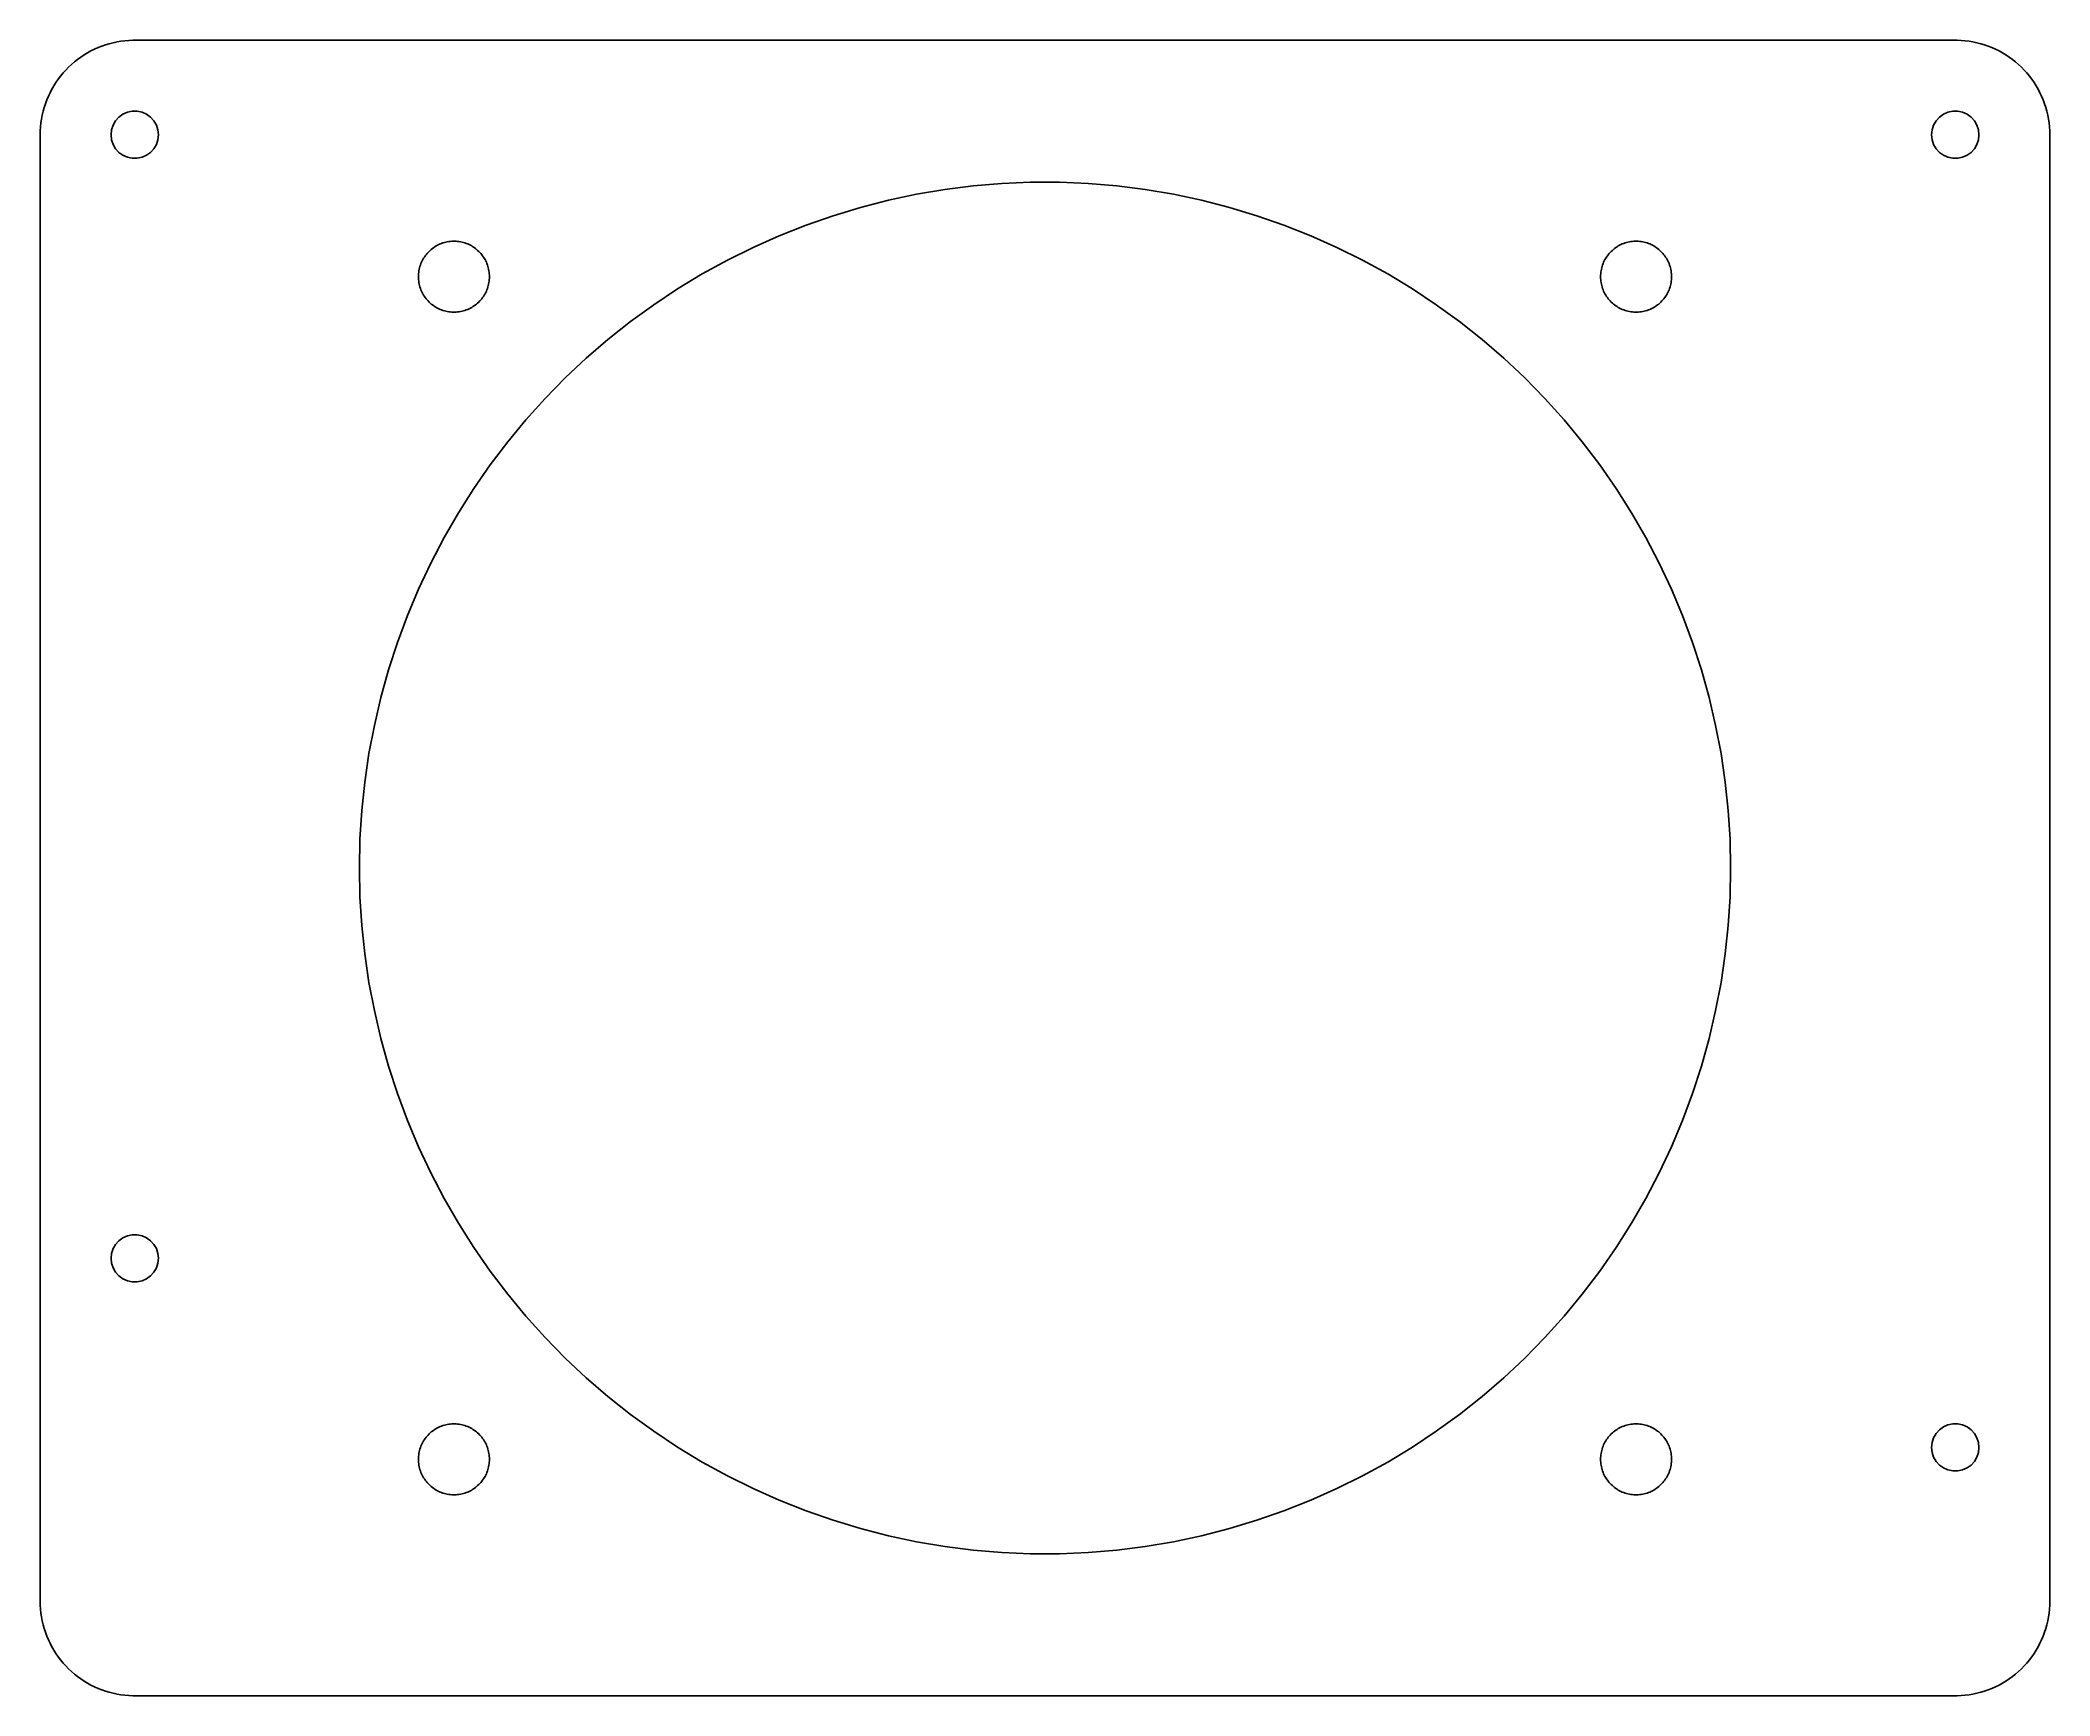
# Model space of a CAD drawing. Header units: metres. Extents: x -42.5 to 42.5, y -35 to 35.
import ezdxf

# ---------------------------------------------------------------- set-up
doc = ezdxf.new("R2010")
doc.units = ezdxf.units.M

msp = doc.modelspace()

# ---------------------------------------------------------------- linework, layer by layer
for p, q in [((-39.5757, 34.8526), (-39.7361, 34.8042)), ((-39.4134, 34.8943), (-39.5757, 34.8526)), ((-39.2495, 34.9291), (-39.4134, 34.8943)), ((-39.0843, 34.9571), (-39.2495, 34.9291)), ((-38.9181, 34.9781), (-39.0843, 34.9571)), ((-38.7512, 34.9921), (-38.9181, 34.9781)), ((-38.5838, 34.9991), (-38.7512, 34.9921)), ((38.5838, 34.9991), (-38.5838, 34.9991)), ((38.7512, 34.9921), (38.5838, 34.9991)), ((38.9181, 34.9781), (38.7512, 34.9921)), ((39.0843, 34.9571), (38.9181, 34.9781)), ((39.2495, 34.9291), (39.0843, 34.9571)), ((39.4134, 34.8943), (39.2495, 34.9291)), ((39.5757, 34.8526), (39.4134, 34.8943)), ((39.7361, 34.8042), (39.5757, 34.8526)), ((-41.0497, 34.082), (-41.1765, 33.9726)), ((-40.9184, 34.1861), (-41.0497, 34.082)), ((-40.7829, 34.2846), (-40.9184, 34.1861)), ((-40.6433, 34.3773), (-40.7829, 34.2846)), ((-40.5, 34.4641), (-40.6433, 34.3773)), ((-40.3532, 34.5448), (-40.5, 34.4641)), ((-40.2031, 34.6193), (-40.3532, 34.5448)), ((-40.05, 34.6874), (-40.2031, 34.6193)), ((-39.8943, 34.7491), (-40.05, 34.6874)), ((-39.7361, 34.8042), (-39.8943, 34.7491)), ((39.8943, 34.7491), (39.7361, 34.8042)), ((40.05, 34.6874), (39.8943, 34.7491)), ((40.2031, 34.6193), (40.05, 34.6874)), ((40.3532, 34.5448), (40.2031, 34.6193)), ((40.5, 34.4641), (40.3532, 34.5448)), ((40.6433, 34.3773), (40.5, 34.4641)), ((40.7829, 34.2846), (40.6433, 34.3773)), ((40.9184, 34.1861), (40.7829, 34.2846)), ((41.0497, 34.082), (40.9184, 34.1861)), ((41.1765, 33.9726), (41.0497, 34.082)), ((-41.8317, 33.2136), (-41.9214, 33.0721)), ((-41.7361, 33.3511), (-41.8317, 33.2136)), ((-41.6348, 33.4846), (-41.7361, 33.3511)), ((-41.528, 33.6137), (-41.6348, 33.4846)), ((-41.4159, 33.7382), (-41.528, 33.6137)), ((-41.2986, 33.8579), (-41.4159, 33.7382)), ((-41.1765, 33.9726), (-41.2986, 33.8579)), ((41.2986, 33.8579), (41.1765, 33.9726)), ((41.4159, 33.7382), (41.2986, 33.8579)), ((41.528, 33.6137), (41.4159, 33.7382)), ((41.6348, 33.4846), (41.528, 33.6137)), ((41.7361, 33.3511), (41.6348, 33.4846)), ((41.8317, 33.2136), (41.7361, 33.3511)), ((41.9214, 33.0721), (41.8317, 33.2136)), ((-42.2775, 32.3155), (-42.3293, 32.1561)), ((-42.2191, 32.4725), (-42.2775, 32.3155)), ((-42.1542, 32.6269), (-42.2191, 32.4725)), ((-42.0828, 32.7785), (-42.1542, 32.6269)), ((-42.0052, 32.927), (-42.0828, 32.7785)), ((-41.9214, 33.0721), (-42.0052, 32.927)), ((42.0052, 32.927), (41.9214, 33.0721)), ((42.0828, 32.7785), (42.0052, 32.927)), ((42.1542, 32.6269), (42.0828, 32.7785)), ((42.2191, 32.4725), (42.1542, 32.6269)), ((42.2775, 32.3155), (42.2191, 32.4725)), ((42.3293, 32.1561), (42.2775, 32.3155)), ((-42.4684, 31.5013), (-42.486, 31.3347)), ((-42.444, 31.6671), (-42.4684, 31.5013)), ((-42.4126, 31.8316), (-42.444, 31.6671)), ((-42.3743, 31.9948), (-42.4126, 31.8316)), ((-42.3293, 32.1561), (-42.3743, 31.9948)), ((-39.4135, 31.4067), (-39.309, 31.5878)), ((-39.309, 31.5878), (-39.1691, 31.7431)), ((-39.1691, 31.7431), (-39, 31.866)), ((-39, 31.866), (-38.809, 31.951)), ((-38.809, 31.951), (-38.6045, 31.9945)), ((-38.6045, 31.9945), (-38.3955, 31.9945)), ((-38.3955, 31.9945), (-38.191, 31.951)), ((-38.191, 31.951), (-38, 31.866)), ((-38, 31.866), (-37.8309, 31.7431)), ((-37.8309, 31.7431), (-37.691, 31.5878)), ((-37.691, 31.5878), (-37.5864, 31.4067)), ((37.5864, 31.4067), (37.691, 31.5878)), ((37.691, 31.5878), (37.8309, 31.7431)), ((37.8309, 31.7431), (38, 31.866)), ((38, 31.866), (38.191, 31.951)), ((38.191, 31.951), (38.3955, 31.9945)), ((38.3955, 31.9945), (38.6045, 31.9945)), ((38.6045, 31.9945), (38.809, 31.951)), ((38.809, 31.951), (39, 31.866)), ((39, 31.866), (39.1691, 31.7431)), ((39.1691, 31.7431), (39.309, 31.5878)), ((39.309, 31.5878), (39.4135, 31.4067)), ((42.3743, 31.9948), (42.3293, 32.1561)), ((42.4126, 31.8316), (42.3743, 31.9948)), ((42.444, 31.6671), (42.4126, 31.8316)), ((42.4684, 31.5013), (42.444, 31.6671)), ((42.486, 31.3347), (42.4684, 31.5013)), ((-42.4965, 31.1675), (-42.5, 31)), ((-42.5, 31), (-42.5, -31)), ((-42.486, 31.3347), (-42.4965, 31.1675)), ((-39.5, 31), (-39.4781, 31.2079)), ((-39.4781, 30.7921), (-39.5, 31)), ((-39.4781, 31.2079), (-39.4135, 31.4067)), ((-39.4135, 30.5933), (-39.4781, 30.7921)), ((-37.5864, 31.4067), (-37.5219, 31.2079)), ((-37.5219, 30.7921), (-37.5864, 30.5933)), ((-37.5219, 31.2079), (-37.5, 31)), ((-37.5, 31), (-37.5219, 30.7921)), ((37.5, 31), (37.5219, 31.2079)), ((37.5219, 30.7921), (37.5, 31)), ((37.5219, 31.2079), (37.5864, 31.4067)), ((37.5864, 30.5933), (37.5219, 30.7921)), ((39.4135, 31.4067), (39.4781, 31.2079)), ((39.4781, 30.7921), (39.4135, 30.5933)), ((39.4781, 31.2079), (39.5, 31)), ((39.5, 31), (39.4781, 30.7921)), ((42.4965, 31.1675), (42.486, 31.3347)), ((42.5, 31), (42.4965, 31.1675)), ((42.5, -31), (42.5, 31)), ((-39.309, 30.4122), (-39.4135, 30.5933)), ((-39.1691, 30.2569), (-39.309, 30.4122)), ((-39, 30.134), (-39.1691, 30.2569)), ((-38.809, 30.0489), (-39, 30.134)), ((-38.6045, 30.0055), (-38.809, 30.0489)), ((-38.3955, 30.0055), (-38.6045, 30.0055)), ((-38.191, 30.0489), (-38.3955, 30.0055)), ((-38, 30.134), (-38.191, 30.0489)), ((-37.8309, 30.2569), (-38, 30.134)), ((-37.691, 30.4122), (-37.8309, 30.2569)), ((-37.5864, 30.5933), (-37.691, 30.4122)), ((37.691, 30.4122), (37.5864, 30.5933)), ((37.8309, 30.2569), (37.691, 30.4122)), ((38, 30.134), (37.8309, 30.2569)), ((38.191, 30.0489), (38, 30.134)), ((38.3955, 30.0055), (38.191, 30.0489)), ((38.6045, 30.0055), (38.3955, 30.0055)), ((38.809, 30.0489), (38.6045, 30.0055)), ((39, 30.134), (38.809, 30.0489)), ((39.1691, 30.2569), (39, 30.134)), ((39.309, 30.4122), (39.1691, 30.2569)), ((39.4135, 30.5933), (39.309, 30.4122)), ((-3.03131, 28.8411), (-1.82092, 28.9428)), ((-1.82092, 28.9428), (-0.60732, 28.9936)), ((-0.60732, 28.9936), (0.60732, 28.9936)), ((0.60732, 28.9936), (1.82092, 28.9428)), ((1.82092, 28.9428), (3.03131, 28.8411)), ((-7.79866, 27.9317), (-6.62216, 28.2338)), ((-6.62216, 28.2338), (-5.43405, 28.4863)), ((-5.43405, 28.4863), (-4.2364, 28.6889)), ((-4.2364, 28.6889), (-3.03131, 28.8411)), ((3.03131, 28.8411), (4.2364, 28.6889)), ((4.2364, 28.6889), (5.43405, 28.4863)), ((5.43405, 28.4863), (6.62216, 28.2338)), ((6.62216, 28.2338), (7.79866, 27.9317)), ((-10.1086, 27.1812), (-8.96149, 27.5806)), ((-8.96149, 27.5806), (-7.79866, 27.9317)), ((7.79866, 27.9317), (8.96149, 27.5806)), ((8.96149, 27.5806), (10.1086, 27.1812)), ((-25.6949, 26.3293), (-25.6387, 26.3572)), ((-25.6387, 26.3572), (-25.5813, 26.3828)), ((-25.5813, 26.3828), (-25.5229, 26.4059)), ((-25.5229, 26.4059), (-25.4635, 26.4266)), ((-25.4635, 26.4266), (-25.4034, 26.4447)), ((-25.4034, 26.4447), (-25.3425, 26.4604)), ((-25.3425, 26.4604), (-25.2811, 26.4734)), ((-25.2811, 26.4734), (-25.2191, 26.4839)), ((-25.2191, 26.4839), (-25.1568, 26.4918)), ((-25.1568, 26.4918), (-25.0942, 26.497)), ((-25.0942, 26.497), (-25.0314, 26.4997)), ((-25.0314, 26.4997), (-24.9686, 26.4997)), ((-24.9686, 26.4997), (-24.9058, 26.497)), ((-24.9058, 26.497), (-24.8432, 26.4918)), ((-24.8432, 26.4918), (-24.7809, 26.4839)), ((-24.7809, 26.4839), (-24.7189, 26.4734)), ((-24.7189, 26.4734), (-24.6575, 26.4604)), ((-24.6575, 26.4604), (-24.5966, 26.4447)), ((-24.5966, 26.4447), (-24.5365, 26.4266)), ((-24.5365, 26.4266), (-24.4771, 26.4059)), ((-24.4771, 26.4059), (-24.4187, 26.3828)), ((-24.4187, 26.3828), (-24.3613, 26.3572)), ((-24.3613, 26.3572), (-24.3051, 26.3293)), ((-12.3476, 26.24), (-11.2379, 26.734)), ((-11.2379, 26.734), (-10.1086, 27.1812)), ((10.1086, 27.1812), (11.2379, 26.734)), ((11.2379, 26.734), (12.3476, 26.24)), ((24.3051, 26.3293), (24.3613, 26.3572)), ((24.3613, 26.3572), (24.4187, 26.3828)), ((24.4187, 26.3828), (24.4771, 26.4059)), ((24.4771, 26.4059), (24.5365, 26.4266)), ((24.5365, 26.4266), (24.5966, 26.4447)), ((24.5966, 26.4447), (24.6575, 26.4604)), ((24.6575, 26.4604), (24.7189, 26.4734)), ((24.7189, 26.4734), (24.7809, 26.4839)), ((24.7809, 26.4839), (24.8432, 26.4918)), ((24.8432, 26.4918), (24.9058, 26.497)), ((24.9058, 26.497), (24.9686, 26.4997)), ((24.9686, 26.4997), (25.0314, 26.4997)), ((25.0314, 26.4997), (25.0942, 26.497)), ((25.0942, 26.497), (25.1568, 26.4918)), ((25.1568, 26.4918), (25.2191, 26.4839)), ((25.2191, 26.4839), (25.2811, 26.4734)), ((25.2811, 26.4734), (25.3425, 26.4604)), ((25.3425, 26.4604), (25.4034, 26.4447)), ((25.4034, 26.4447), (25.4635, 26.4266)), ((25.4635, 26.4266), (25.5229, 26.4059)), ((25.5229, 26.4059), (25.5813, 26.3828)), ((25.5813, 26.3828), (25.6387, 26.3572)), ((25.6387, 26.3572), (25.6949, 26.3293)), ((-26.4165, 25.4933), (-26.3947, 25.5522)), ((-26.3947, 25.5522), (-26.3703, 25.6101)), ((-26.3703, 25.6101), (-26.3436, 25.6669)), ((-26.3436, 25.6669), (-26.3145, 25.7226)), ((-26.3145, 25.7226), (-26.283, 25.777)), ((-26.283, 25.777), (-26.2494, 25.8301)), ((-26.2494, 25.8301), (-26.2135, 25.8817)), ((-26.2135, 25.8817), (-26.1755, 25.9317)), ((-26.1755, 25.9317), (-26.1355, 25.9801)), ((-26.1355, 25.9801), (-26.0934, 26.0268)), ((-26.0934, 26.0268), (-26.0495, 26.0717)), ((-26.0495, 26.0717), (-26.0037, 26.1147)), ((-26.0037, 26.1147), (-25.9561, 26.1558)), ((-25.9561, 26.1558), (-25.9069, 26.1948)), ((-25.9069, 26.1948), (-25.8561, 26.2317)), ((-25.8561, 26.2317), (-25.8037, 26.2665)), ((-25.8037, 26.2665), (-25.75, 26.299)), ((-25.75, 26.299), (-25.6949, 26.3293)), ((-24.3051, 26.3293), (-24.25, 26.299)), ((-24.25, 26.299), (-24.1963, 26.2665)), ((-24.1963, 26.2665), (-24.1439, 26.2317)), ((-24.1439, 26.2317), (-24.0931, 26.1948)), ((-24.0931, 26.1948), (-24.0439, 26.1558)), ((-24.0439, 26.1558), (-23.9963, 26.1147)), ((-23.9963, 26.1147), (-23.9505, 26.0717)), ((-23.9505, 26.0717), (-23.9065, 26.0268)), ((-23.9065, 26.0268), (-23.8645, 25.9801)), ((-23.8645, 25.9801), (-23.8244, 25.9317)), ((-23.8244, 25.9317), (-23.7865, 25.8817)), ((-23.7865, 25.8817), (-23.7506, 25.8301)), ((-23.7506, 25.8301), (-23.7169, 25.777)), ((-23.7169, 25.777), (-23.6855, 25.7226)), ((-23.6855, 25.7226), (-23.6564, 25.6669)), ((-23.6564, 25.6669), (-23.6297, 25.6101)), ((-23.6297, 25.6101), (-23.6053, 25.5522)), ((-23.6053, 25.5522), (-23.5834, 25.4933)), ((-14.5, 25.1147), (-13.4356, 25.6999)), ((-13.4356, 25.6999), (-12.3476, 26.24)), ((12.3476, 26.24), (13.4356, 25.6999)), ((13.4356, 25.6999), (14.5, 25.1147)), ((23.5834, 25.4933), (23.6053, 25.5522)), ((23.6053, 25.5522), (23.6297, 25.6101)), ((23.6297, 25.6101), (23.6564, 25.6669)), ((23.6564, 25.6669), (23.6855, 25.7226)), ((23.6855, 25.7226), (23.7169, 25.777)), ((23.7169, 25.777), (23.7506, 25.8301)), ((23.7506, 25.8301), (23.7865, 25.8817)), ((23.7865, 25.8817), (23.8244, 25.9317)), ((23.8244, 25.9317), (23.8645, 25.9801)), ((23.8645, 25.9801), (23.9065, 26.0268)), ((23.9065, 26.0268), (23.9505, 26.0717)), ((23.9505, 26.0717), (23.9963, 26.1147)), ((23.9963, 26.1147), (24.0439, 26.1558)), ((24.0439, 26.1558), (24.0931, 26.1948)), ((24.0931, 26.1948), (24.1439, 26.2317)), ((24.1439, 26.2317), (24.1963, 26.2665)), ((24.1963, 26.2665), (24.25, 26.299)), ((24.25, 26.299), (24.3051, 26.3293)), ((25.6949, 26.3293), (25.75, 26.299)), ((25.75, 26.299), (25.8037, 26.2665)), ((25.8037, 26.2665), (25.8561, 26.2317)), ((25.8561, 26.2317), (25.9069, 26.1948)), ((25.9069, 26.1948), (25.9561, 26.1558)), ((25.9561, 26.1558), (26.0037, 26.1147)), ((26.0037, 26.1147), (26.0495, 26.0717)), ((26.0495, 26.0717), (26.0934, 26.0268)), ((26.0934, 26.0268), (26.1355, 25.9801)), ((26.1355, 25.9801), (26.1755, 25.9317)), ((26.1755, 25.9317), (26.2135, 25.8817)), ((26.2135, 25.8817), (26.2494, 25.8301)), ((26.2494, 25.8301), (26.283, 25.777)), ((26.283, 25.777), (26.3145, 25.7226)), ((26.3145, 25.7226), (26.3436, 25.6669)), ((26.3436, 25.6669), (26.3703, 25.6101)), ((26.3703, 25.6101), (26.3947, 25.5522)), ((26.3947, 25.5522), (26.4165, 25.4933)), ((-26.5, 25), (-26.4987, 25.0628)), ((-26.4987, 24.9372), (-26.5, 25)), ((-26.4987, 25.0628), (-26.4947, 25.1255)), ((-26.4947, 24.8745), (-26.4987, 24.9372)), ((-26.4947, 25.1255), (-26.4882, 25.188)), ((-26.4882, 24.812), (-26.4947, 24.8745)), ((-26.4882, 25.188), (-26.479, 25.2502)), ((-26.479, 24.7498), (-26.4882, 24.812)), ((-26.479, 25.2502), (-26.4672, 25.3119)), ((-26.4672, 24.6881), (-26.479, 24.7498)), ((-26.4672, 25.3119), (-26.4529, 25.373)), ((-26.4529, 24.627), (-26.4672, 24.6881)), ((-26.4529, 25.373), (-26.436, 25.4335)), ((-26.436, 25.4335), (-26.4165, 25.4933)), ((-23.5834, 25.4933), (-23.564, 25.4335)), ((-23.564, 25.4335), (-23.5471, 25.373)), ((-23.5471, 25.373), (-23.5328, 25.3119)), ((-23.5328, 24.6881), (-23.5471, 24.627)), ((-23.5328, 25.3119), (-23.521, 25.2502)), ((-23.521, 24.7498), (-23.5328, 24.6881)), ((-23.521, 25.2502), (-23.5118, 25.188)), ((-23.5118, 24.812), (-23.521, 24.7498)), ((-23.5118, 25.188), (-23.5052, 25.1255)), ((-23.5052, 24.8745), (-23.5118, 24.812)), ((-23.5052, 25.1255), (-23.5013, 25.0628)), ((-23.5013, 24.9372), (-23.5052, 24.8745)), ((-23.5013, 25.0628), (-23.5, 25)), ((-23.5, 25), (-23.5013, 24.9372)), ((-15.539, 24.4855), (-14.5, 25.1147)), ((14.5, 25.1147), (15.539, 24.4855)), ((23.5, 25), (23.5013, 25.0628)), ((23.5013, 24.9372), (23.5, 25)), ((23.5013, 25.0628), (23.5052, 25.1255)), ((23.5052, 24.8745), (23.5013, 24.9372)), ((23.5052, 25.1255), (23.5118, 25.188)), ((23.5118, 24.812), (23.5052, 24.8745)), ((23.5118, 25.188), (23.521, 25.2502)), ((23.521, 24.7498), (23.5118, 24.812)), ((23.521, 25.2502), (23.5328, 25.3119)), ((23.5328, 24.6881), (23.521, 24.7498)), ((23.5328, 25.3119), (23.5471, 25.373)), ((23.5471, 24.627), (23.5328, 24.6881)), ((23.5471, 25.373), (23.564, 25.4335)), ((23.564, 25.4335), (23.5834, 25.4933)), ((26.4165, 25.4933), (26.436, 25.4335)), ((26.436, 25.4335), (26.4529, 25.373)), ((26.4529, 25.373), (26.4672, 25.3119)), ((26.4672, 24.6881), (26.4529, 24.627)), ((26.4672, 25.3119), (26.479, 25.2502)), ((26.479, 24.7498), (26.4672, 24.6881)), ((26.479, 25.2502), (26.4882, 25.188)), ((26.4882, 24.812), (26.479, 24.7498)), ((26.4882, 25.188), (26.4947, 25.1255)), ((26.4947, 24.8745), (26.4882, 24.812)), ((26.4947, 25.1255), (26.4987, 25.0628)), ((26.4987, 24.9372), (26.4947, 24.8745)), ((26.4987, 25.0628), (26.5, 25)), ((26.5, 25), (26.4987, 24.9372)), ((-26.436, 24.5665), (-26.4529, 24.627)), ((-26.4165, 24.5067), (-26.436, 24.5665)), ((-26.3947, 24.4478), (-26.4165, 24.5067)), ((-26.3703, 24.3899), (-26.3947, 24.4478)), ((-26.3436, 24.333), (-26.3703, 24.3899)), ((-26.3145, 24.2774), (-26.3436, 24.333)), ((-26.283, 24.2229), (-26.3145, 24.2774)), ((-26.2494, 24.1699), (-26.283, 24.2229)), ((-26.2135, 24.1183), (-26.2494, 24.1699)), ((-26.1755, 24.0683), (-26.2135, 24.1183)), ((-26.1355, 24.0199), (-26.1755, 24.0683)), ((-26.0934, 23.9732), (-26.1355, 24.0199)), ((-26.0495, 23.9283), (-26.0934, 23.9732)), ((-26.0037, 23.8853), (-26.0495, 23.9283)), ((-25.9561, 23.8442), (-26.0037, 23.8853)), ((-25.9069, 23.8052), (-25.9561, 23.8442)), ((-25.8561, 23.7683), (-25.9069, 23.8052)), ((-24.0931, 23.8052), (-24.1439, 23.7683)), ((-24.0439, 23.8442), (-24.0931, 23.8052)), ((-23.9963, 23.8853), (-24.0439, 23.8442)), ((-23.9505, 23.9283), (-23.9963, 23.8853)), ((-23.9065, 23.9732), (-23.9505, 23.9283)), ((-23.8645, 24.0199), (-23.9065, 23.9732)), ((-23.8244, 24.0683), (-23.8645, 24.0199)), ((-23.7865, 24.1183), (-23.8244, 24.0683)), ((-23.7506, 24.1699), (-23.7865, 24.1183)), ((-23.7169, 24.2229), (-23.7506, 24.1699)), ((-23.6855, 24.2774), (-23.7169, 24.2229)), ((-23.6564, 24.333), (-23.6855, 24.2774)), ((-23.6297, 24.3899), (-23.6564, 24.333)), ((-23.6053, 24.4478), (-23.6297, 24.3899)), ((-23.5834, 24.5067), (-23.6053, 24.4478)), ((-23.564, 24.5665), (-23.5834, 24.5067)), ((-23.5471, 24.627), (-23.564, 24.5665)), ((-17.5334, 23.0994), (-16.5507, 23.8133)), ((-16.5507, 23.8133), (-15.539, 24.4855)), ((15.539, 24.4855), (16.5507, 23.8133)), ((16.5507, 23.8133), (17.5334, 23.0994)), ((23.564, 24.5665), (23.5471, 24.627)), ((23.5834, 24.5067), (23.564, 24.5665)), ((23.6053, 24.4478), (23.5834, 24.5067)), ((23.6297, 24.3899), (23.6053, 24.4478)), ((23.6564, 24.333), (23.6297, 24.3899)), ((23.6855, 24.2774), (23.6564, 24.333)), ((23.7169, 24.2229), (23.6855, 24.2774)), ((23.7506, 24.1699), (23.7169, 24.2229)), ((23.7865, 24.1183), (23.7506, 24.1699)), ((23.8244, 24.0683), (23.7865, 24.1183)), ((23.8645, 24.0199), (23.8244, 24.0683)), ((23.9065, 23.9732), (23.8645, 24.0199)), ((23.9505, 23.9283), (23.9065, 23.9732)), ((23.9963, 23.8853), (23.9505, 23.9283)), ((24.0439, 23.8442), (23.9963, 23.8853)), ((24.0931, 23.8052), (24.0439, 23.8442)), ((24.1439, 23.7683), (24.0931, 23.8052)), ((25.9069, 23.8052), (25.8561, 23.7683)), ((25.9561, 23.8442), (25.9069, 23.8052)), ((26.0037, 23.8853), (25.9561, 23.8442)), ((26.0495, 23.9283), (26.0037, 23.8853)), ((26.0934, 23.9732), (26.0495, 23.9283)), ((26.1355, 24.0199), (26.0934, 23.9732)), ((26.1755, 24.0683), (26.1355, 24.0199)), ((26.2135, 24.1183), (26.1755, 24.0683)), ((26.2494, 24.1699), (26.2135, 24.1183)), ((26.283, 24.2229), (26.2494, 24.1699)), ((26.3145, 24.2774), (26.283, 24.2229)), ((26.3436, 24.333), (26.3145, 24.2774)), ((26.3703, 24.3899), (26.3436, 24.333)), ((26.3947, 24.4478), (26.3703, 24.3899)), ((26.4165, 24.5067), (26.3947, 24.4478)), ((26.436, 24.5665), (26.4165, 24.5067)), ((26.4529, 24.627), (26.436, 24.5665)), ((-25.8037, 23.7335), (-25.8561, 23.7683)), ((-25.75, 23.701), (-25.8037, 23.7335)), ((-25.6949, 23.6707), (-25.75, 23.701)), ((-25.6387, 23.6427), (-25.6949, 23.6707)), ((-25.5813, 23.6172), (-25.6387, 23.6427)), ((-25.5229, 23.5941), (-25.5813, 23.6172)), ((-25.4635, 23.5734), (-25.5229, 23.5941)), ((-25.4034, 23.5553), (-25.4635, 23.5734)), ((-25.3425, 23.5396), (-25.4034, 23.5553)), ((-25.2811, 23.5266), (-25.3425, 23.5396)), ((-25.2191, 23.5161), (-25.2811, 23.5266)), ((-25.1568, 23.5082), (-25.2191, 23.5161)), ((-25.0942, 23.5029), (-25.1568, 23.5082)), ((-25.0314, 23.5003), (-25.0942, 23.5029)), ((-24.9686, 23.5003), (-25.0314, 23.5003)), ((-24.9058, 23.5029), (-24.9686, 23.5003)), ((-24.8432, 23.5082), (-24.9058, 23.5029)), ((-24.7809, 23.5161), (-24.8432, 23.5082)), ((-24.7189, 23.5266), (-24.7809, 23.5161)), ((-24.6575, 23.5396), (-24.7189, 23.5266)), ((-24.5966, 23.5553), (-24.6575, 23.5396)), ((-24.5365, 23.5734), (-24.5966, 23.5553)), ((-24.4771, 23.5941), (-24.5365, 23.5734)), ((-24.4187, 23.6172), (-24.4771, 23.5941)), ((-24.3613, 23.6427), (-24.4187, 23.6172)), ((-24.3051, 23.6707), (-24.3613, 23.6427)), ((-24.25, 23.701), (-24.3051, 23.6707)), ((-24.1963, 23.7335), (-24.25, 23.701)), ((-24.1439, 23.7683), (-24.1963, 23.7335)), ((-18.4853, 22.3449), (-17.5334, 23.0994)), ((17.5334, 23.0994), (18.4853, 22.3449)), ((24.1963, 23.7335), (24.1439, 23.7683)), ((24.25, 23.701), (24.1963, 23.7335)), ((24.3051, 23.6707), (24.25, 23.701)), ((24.3613, 23.6427), (24.3051, 23.6707)), ((24.4187, 23.6172), (24.3613, 23.6427)), ((24.4771, 23.5941), (24.4187, 23.6172)), ((24.5365, 23.5734), (24.4771, 23.5941)), ((24.5966, 23.5553), (24.5365, 23.5734)), ((24.6575, 23.5396), (24.5966, 23.5553)), ((24.7189, 23.5266), (24.6575, 23.5396)), ((24.7809, 23.5161), (24.7189, 23.5266)), ((24.8432, 23.5082), (24.7809, 23.5161)), ((24.9058, 23.5029), (24.8432, 23.5082)), ((24.9686, 23.5003), (24.9058, 23.5029)), ((25.0314, 23.5003), (24.9686, 23.5003)), ((25.0942, 23.5029), (25.0314, 23.5003)), ((25.1568, 23.5082), (25.0942, 23.5029)), ((25.2191, 23.5161), (25.1568, 23.5082)), ((25.2811, 23.5266), (25.2191, 23.5161)), ((25.3425, 23.5396), (25.2811, 23.5266)), ((25.4034, 23.5553), (25.3425, 23.5396)), ((25.4635, 23.5734), (25.4034, 23.5553)), ((25.5229, 23.5941), (25.4635, 23.5734)), ((25.5813, 23.6172), (25.5229, 23.5941)), ((25.6387, 23.6427), (25.5813, 23.6172)), ((25.6949, 23.6707), (25.6387, 23.6427)), ((25.75, 23.701), (25.6949, 23.6707)), ((25.8037, 23.7335), (25.75, 23.701)), ((25.8561, 23.7683), (25.8037, 23.7335)), ((-19.4048, 21.5512), (-18.4853, 22.3449)), ((18.4853, 22.3449), (19.4048, 21.5512)), ((-20.2902, 20.7197), (-19.4048, 21.5512)), ((19.4048, 21.5512), (20.2902, 20.7197)), ((-21.1401, 19.8519), (-20.2902, 20.7197)), ((20.2902, 20.7197), (21.1401, 19.8519)), ((-21.9529, 18.9492), (-21.1401, 19.8519)), ((21.1401, 19.8519), (21.9529, 18.9492)), ((-22.7271, 18.0133), (-21.9529, 18.9492)), ((21.9529, 18.9492), (22.7271, 18.0133)), ((-23.4615, 17.0458), (-22.7271, 18.0133)), ((22.7271, 18.0133), (23.4615, 17.0458)), ((-24.1547, 16.0483), (-23.4615, 17.0458)), ((23.4615, 17.0458), (24.1547, 16.0483)), ((-24.8056, 15.0228), (-24.1547, 16.0483)), ((24.1547, 16.0483), (24.8056, 15.0228)), ((-25.4129, 13.9709), (-24.8056, 15.0228)), ((24.8056, 15.0228), (25.4129, 13.9709)), ((-25.9756, 12.8944), (-25.4129, 13.9709)), ((25.4129, 13.9709), (25.9756, 12.8944)), ((-26.4928, 11.7953), (-25.9756, 12.8944)), ((25.9756, 12.8944), (26.4928, 11.7953)), ((-26.9635, 10.6756), (-26.4928, 11.7953)), ((26.4928, 11.7953), (26.9635, 10.6756)), ((-27.3869, 9.53712), (-26.9635, 10.6756)), ((26.9635, 10.6756), (27.3869, 9.53712)), ((-27.7623, 8.38191), (-27.3869, 9.53712)), ((27.3869, 9.53712), (27.7623, 8.38191)), ((-28.0889, 7.21201), (-27.7623, 8.38191)), ((27.7623, 8.38191), (28.0889, 7.21201)), ((-28.3663, 6.02943), (-28.0889, 7.21201)), ((28.0889, 7.21201), (28.3663, 6.02943)), ((-28.5939, 4.83629), (-28.3663, 6.02943)), ((28.3663, 6.02943), (28.5939, 4.83629)), ((-28.7713, 3.63466), (-28.5939, 4.83629)), ((28.5939, 4.83629), (28.7713, 3.63466)), ((-28.8983, 2.42665), (-28.7713, 3.63466)), ((28.7713, 3.63466), (28.8983, 2.42665)), ((-28.9745, 1.21439), (-28.8983, 2.42665)), ((28.8983, 2.42665), (28.9745, 1.21439)), ((-29, 0), (-28.9745, 1.21439)), ((28.9745, 1.21439), (29, 0)), ((-28.9745, -1.21439), (-29, 0)), ((29, 0), (28.9745, -1.21439)), ((-28.8983, -2.42665), (-28.9745, -1.21439)), ((28.9745, -1.21439), (28.8983, -2.42665)), ((-28.7713, -3.63466), (-28.8983, -2.42665)), ((28.8983, -2.42665), (28.7713, -3.63466)), ((-28.5939, -4.83629), (-28.7713, -3.63466)), ((28.7713, -3.63466), (28.5939, -4.83629)), ((-28.3663, -6.02943), (-28.5939, -4.83629)), ((28.5939, -4.83629), (28.3663, -6.02943)), ((-28.0889, -7.21201), (-28.3663, -6.02943)), ((28.3663, -6.02943), (28.0889, -7.21201)), ((-27.7623, -8.38191), (-28.0889, -7.21201)), ((28.0889, -7.21201), (27.7623, -8.38191)), ((-27.3869, -9.53712), (-27.7623, -8.38191)), ((27.7623, -8.38191), (27.3869, -9.53712)), ((-26.9635, -10.6756), (-27.3869, -9.53712)), ((27.3869, -9.53712), (26.9635, -10.6756)), ((-26.4928, -11.7953), (-26.9635, -10.6756)), ((26.9635, -10.6756), (26.4928, -11.7953)), ((-25.9756, -12.8944), (-26.4928, -11.7953)), ((26.4928, -11.7953), (25.9756, -12.8944)), ((-25.4129, -13.9709), (-25.9756, -12.8944)), ((25.9756, -12.8944), (25.4129, -13.9709)), ((-24.8056, -15.0228), (-25.4129, -13.9709)), ((25.4129, -13.9709), (24.8056, -15.0228)), ((-24.1547, -16.0483), (-24.8056, -15.0228)), ((24.8056, -15.0228), (24.1547, -16.0483)), ((-39.4781, -16.2921), (-39.4135, -16.0933)), ((-39.4135, -16.0933), (-39.309, -15.9122)), ((-39.309, -15.9122), (-39.1691, -15.7569)), ((-39.1691, -15.7569), (-39, -15.634)), ((-39, -15.634), (-38.809, -15.5489)), ((-38.809, -15.5489), (-38.6045, -15.5055)), ((-38.6045, -15.5055), (-38.3955, -15.5055)), ((-38.3955, -15.5055), (-38.191, -15.5489)), ((-38.191, -15.5489), (-38, -15.634)), ((-38, -15.634), (-37.8309, -15.7569)), ((-37.8309, -15.7569), (-37.691, -15.9122)), ((-37.691, -15.9122), (-37.5864, -16.0933)), ((-37.5864, -16.0933), (-37.5219, -16.2921)), ((-23.4615, -17.0458), (-24.1547, -16.0483)), ((24.1547, -16.0483), (23.4615, -17.0458)), ((-39.5, -16.5), (-39.4781, -16.2921)), ((-39.4781, -16.7079), (-39.5, -16.5)), ((-39.4135, -16.9067), (-39.4781, -16.7079)), ((-39.309, -17.0878), (-39.4135, -16.9067)), ((-37.5864, -16.9067), (-37.691, -17.0878)), ((-37.5219, -16.7079), (-37.5864, -16.9067)), ((-37.5219, -16.2921), (-37.5, -16.5)), ((-37.5, -16.5), (-37.5219, -16.7079)), ((-39.1691, -17.2431), (-39.309, -17.0878)), ((-39, -17.366), (-39.1691, -17.2431)), ((-38.809, -17.451), (-39, -17.366)), ((-38.6045, -17.4945), (-38.809, -17.451)), ((-38.3955, -17.4945), (-38.6045, -17.4945)), ((-38.191, -17.451), (-38.3955, -17.4945)), ((-38, -17.366), (-38.191, -17.451)), ((-37.8309, -17.2431), (-38, -17.366)), ((-37.691, -17.0878), (-37.8309, -17.2431)), ((-22.7271, -18.0133), (-23.4615, -17.0458)), ((23.4615, -17.0458), (22.7271, -18.0133)), ((-21.9529, -18.9492), (-22.7271, -18.0133)), ((22.7271, -18.0133), (21.9529, -18.9492)), ((-21.1401, -19.8519), (-21.9529, -18.9492)), ((21.9529, -18.9492), (21.1401, -19.8519)), ((-20.2902, -20.7197), (-21.1401, -19.8519)), ((21.1401, -19.8519), (20.2902, -20.7197)), ((-19.4048, -21.5512), (-20.2902, -20.7197)), ((20.2902, -20.7197), (19.4048, -21.5512)), ((-18.4853, -22.3449), (-19.4048, -21.5512)), ((19.4048, -21.5512), (18.4853, -22.3449)), ((-17.5334, -23.0994), (-18.4853, -22.3449)), ((18.4853, -22.3449), (17.5334, -23.0994)), ((-25.9069, -23.8052), (-25.8561, -23.7683)), ((-25.8561, -23.7683), (-25.8037, -23.7335)), ((-25.8037, -23.7335), (-25.75, -23.701)), ((-25.75, -23.701), (-25.6949, -23.6707)), ((-25.6949, -23.6707), (-25.6387, -23.6427)), ((-25.6387, -23.6427), (-25.5813, -23.6172)), ((-25.5813, -23.6172), (-25.5229, -23.5941)), ((-25.5229, -23.5941), (-25.4635, -23.5734)), ((-25.4635, -23.5734), (-25.4034, -23.5553)), ((-25.4034, -23.5553), (-25.3425, -23.5396)), ((-25.3425, -23.5396), (-25.2811, -23.5266)), ((-25.2811, -23.5266), (-25.2191, -23.5161)), ((-25.2191, -23.5161), (-25.1568, -23.5082)), ((-25.1568, -23.5082), (-25.0942, -23.5029)), ((-25.0942, -23.5029), (-25.0314, -23.5003)), ((-25.0314, -23.5003), (-24.9686, -23.5003)), ((-24.9686, -23.5003), (-24.9058, -23.5029)), ((-24.9058, -23.5029), (-24.8432, -23.5082)), ((-24.8432, -23.5082), (-24.7809, -23.5161)), ((-24.7809, -23.5161), (-24.7189, -23.5266)), ((-24.7189, -23.5266), (-24.6575, -23.5396)), ((-24.6575, -23.5396), (-24.5966, -23.5553)), ((-24.5966, -23.5553), (-24.5365, -23.5734)), ((-24.5365, -23.5734), (-24.4771, -23.5941)), ((-24.4771, -23.5941), (-24.4187, -23.6172)), ((-24.4187, -23.6172), (-24.3613, -23.6427)), ((-24.3613, -23.6427), (-24.3051, -23.6707)), ((-24.3051, -23.6707), (-24.25, -23.701)), ((-24.25, -23.701), (-24.1963, -23.7335)), ((-24.1963, -23.7335), (-24.1439, -23.7683)), ((-24.1439, -23.7683), (-24.0931, -23.8052)), ((-16.5507, -23.8133), (-17.5334, -23.0994)), ((17.5334, -23.0994), (16.5507, -23.8133)), ((24.0931, -23.8052), (24.1439, -23.7683)), ((24.1439, -23.7683), (24.1963, -23.7335)), ((24.1963, -23.7335), (24.25, -23.701)), ((24.25, -23.701), (24.3051, -23.6707)), ((24.3051, -23.6707), (24.3613, -23.6427)), ((24.3613, -23.6427), (24.4187, -23.6172)), ((24.4187, -23.6172), (24.4771, -23.5941)), ((24.4771, -23.5941), (24.5365, -23.5734)), ((24.5365, -23.5734), (24.5966, -23.5553)), ((24.5966, -23.5553), (24.6575, -23.5396)), ((24.6575, -23.5396), (24.7189, -23.5266)), ((24.7189, -23.5266), (24.7809, -23.5161)), ((24.7809, -23.5161), (24.8432, -23.5082)), ((24.8432, -23.5082), (24.9058, -23.5029)), ((24.9058, -23.5029), (24.9686, -23.5003)), ((24.9686, -23.5003), (25.0314, -23.5003)), ((25.0314, -23.5003), (25.0942, -23.5029)), ((25.0942, -23.5029), (25.1568, -23.5082)), ((25.1568, -23.5082), (25.2191, -23.5161)), ((25.2191, -23.5161), (25.2811, -23.5266)), ((25.2811, -23.5266), (25.3425, -23.5396)), ((25.3425, -23.5396), (25.4034, -23.5553)), ((25.4034, -23.5553), (25.4635, -23.5734)), ((25.4635, -23.5734), (25.5229, -23.5941)), ((25.5229, -23.5941), (25.5813, -23.6172)), ((25.5813, -23.6172), (25.6387, -23.6427)), ((25.6387, -23.6427), (25.6949, -23.6707)), ((25.6949, -23.6707), (25.75, -23.701)), ((25.75, -23.701), (25.8037, -23.7335)), ((25.8037, -23.7335), (25.8561, -23.7683)), ((25.8561, -23.7683), (25.9069, -23.8052)), ((37.691, -23.9122), (37.8309, -23.7569)), ((37.8309, -23.7569), (38, -23.634)), ((38, -23.634), (38.191, -23.5489)), ((38.191, -23.5489), (38.3955, -23.5055)), ((38.3955, -23.5055), (38.6045, -23.5055)), ((38.6045, -23.5055), (38.809, -23.5489)), ((38.809, -23.5489), (39, -23.634)), ((39, -23.634), (39.1691, -23.7569)), ((39.1691, -23.7569), (39.309, -23.9122)), ((-26.4672, -24.6881), (-26.4529, -24.627)), ((-26.4529, -24.627), (-26.436, -24.5665)), ((-26.436, -24.5665), (-26.4165, -24.5067)), ((-26.4165, -24.5067), (-26.3947, -24.4478)), ((-26.3947, -24.4478), (-26.3703, -24.3899)), ((-26.3703, -24.3899), (-26.3436, -24.333)), ((-26.3436, -24.333), (-26.3145, -24.2774)), ((-26.3145, -24.2774), (-26.283, -24.2229)), ((-26.283, -24.2229), (-26.2494, -24.1699)), ((-26.2494, -24.1699), (-26.2135, -24.1183)), ((-26.2135, -24.1183), (-26.1755, -24.0683)), ((-26.1755, -24.0683), (-26.1355, -24.0199)), ((-26.1355, -24.0199), (-26.0934, -23.9732)), ((-26.0934, -23.9732), (-26.0495, -23.9283)), ((-26.0495, -23.9283), (-26.0037, -23.8853)), ((-26.0037, -23.8853), (-25.9561, -23.8442)), ((-25.9561, -23.8442), (-25.9069, -23.8052)), ((-24.0931, -23.8052), (-24.0439, -23.8442)), ((-24.0439, -23.8442), (-23.9963, -23.8853)), ((-23.9963, -23.8853), (-23.9505, -23.9283)), ((-23.9505, -23.9283), (-23.9065, -23.9732)), ((-23.9065, -23.9732), (-23.8645, -24.0199)), ((-23.8645, -24.0199), (-23.8244, -24.0683)), ((-23.8244, -24.0683), (-23.7865, -24.1183)), ((-23.7865, -24.1183), (-23.7506, -24.1699)), ((-23.7506, -24.1699), (-23.7169, -24.2229)), ((-23.7169, -24.2229), (-23.6855, -24.2774)), ((-23.6855, -24.2774), (-23.6564, -24.333)), ((-23.6564, -24.333), (-23.6297, -24.3899)), ((-23.6297, -24.3899), (-23.6053, -24.4478)), ((-23.6053, -24.4478), (-23.5834, -24.5067)), ((-23.5834, -24.5067), (-23.564, -24.5665)), ((-23.564, -24.5665), (-23.5471, -24.627)), ((-23.5471, -24.627), (-23.5328, -24.6881)), ((-15.539, -24.4855), (-16.5507, -23.8133)), ((-14.5, -25.1147), (-15.539, -24.4855)), ((15.539, -24.4855), (14.5, -25.1147)), ((16.5507, -23.8133), (15.539, -24.4855)), ((23.5328, -24.6881), (23.5471, -24.627)), ((23.5471, -24.627), (23.564, -24.5665)), ((23.564, -24.5665), (23.5834, -24.5067)), ((23.5834, -24.5067), (23.6053, -24.4478)), ((23.6053, -24.4478), (23.6297, -24.3899)), ((23.6297, -24.3899), (23.6564, -24.333)), ((23.6564, -24.333), (23.6855, -24.2774)), ((23.6855, -24.2774), (23.7169, -24.2229)), ((23.7169, -24.2229), (23.7506, -24.1699)), ((23.7506, -24.1699), (23.7865, -24.1183)), ((23.7865, -24.1183), (23.8244, -24.0683)), ((23.8244, -24.0683), (23.8645, -24.0199)), ((23.8645, -24.0199), (23.9065, -23.9732)), ((23.9065, -23.9732), (23.9505, -23.9283)), ((23.9505, -23.9283), (23.9963, -23.8853)), ((23.9963, -23.8853), (24.0439, -23.8442)), ((24.0439, -23.8442), (24.0931, -23.8052)), ((25.9069, -23.8052), (25.9561, -23.8442)), ((25.9561, -23.8442), (26.0037, -23.8853)), ((26.0037, -23.8853), (26.0495, -23.9283)), ((26.0495, -23.9283), (26.0934, -23.9732)), ((26.0934, -23.9732), (26.1355, -24.0199)), ((26.1355, -24.0199), (26.1755, -24.0683)), ((26.1755, -24.0683), (26.2135, -24.1183)), ((26.2135, -24.1183), (26.2494, -24.1699)), ((26.2494, -24.1699), (26.283, -24.2229)), ((26.283, -24.2229), (26.3145, -24.2774)), ((26.3145, -24.2774), (26.3436, -24.333)), ((26.3436, -24.333), (26.3703, -24.3899)), ((26.3703, -24.3899), (26.3947, -24.4478)), ((26.3947, -24.4478), (26.4165, -24.5067)), ((26.4165, -24.5067), (26.436, -24.5665)), ((26.436, -24.5665), (26.4529, -24.627)), ((26.4529, -24.627), (26.4672, -24.6881)), ((37.5, -24.5), (37.5219, -24.2921)), ((37.5219, -24.7079), (37.5, -24.5)), ((37.5219, -24.2921), (37.5864, -24.0933)), ((37.5864, -24.0933), (37.691, -23.9122)), ((39.309, -23.9122), (39.4135, -24.0933)), ((39.4135, -24.0933), (39.4781, -24.2921)), ((39.4781, -24.2921), (39.5, -24.5)), ((39.5, -24.5), (39.4781, -24.7079)), ((-26.5, -25), (-26.4987, -24.9372)), ((-26.4987, -25.0628), (-26.5, -25)), ((-26.4987, -24.9372), (-26.4947, -24.8745)), ((-26.4947, -25.1255), (-26.4987, -25.0628)), ((-26.4947, -24.8745), (-26.4882, -24.812)), ((-26.4882, -25.188), (-26.4947, -25.1255)), ((-26.4882, -24.812), (-26.479, -24.7498)), ((-26.479, -25.2502), (-26.4882, -25.188)), ((-26.479, -24.7498), (-26.4672, -24.6881)), ((-26.4672, -25.3119), (-26.479, -25.2502)), ((-26.4529, -25.373), (-26.4672, -25.3119)), ((-26.436, -25.4335), (-26.4529, -25.373)), ((-26.4165, -25.4933), (-26.436, -25.4335)), ((-26.3947, -25.5522), (-26.4165, -25.4933)), ((-23.5834, -25.4933), (-23.6053, -25.5522)), ((-23.564, -25.4335), (-23.5834, -25.4933)), ((-23.5471, -25.373), (-23.564, -25.4335)), ((-23.5328, -25.3119), (-23.5471, -25.373)), ((-23.5328, -24.6881), (-23.521, -24.7498)), ((-23.521, -25.2502), (-23.5328, -25.3119)), ((-23.521, -24.7498), (-23.5118, -24.812)), ((-23.5118, -25.188), (-23.521, -25.2502)), ((-23.5118, -24.812), (-23.5052, -24.8745)), ((-23.5052, -25.1255), (-23.5118, -25.188)), ((-23.5052, -24.8745), (-23.5013, -24.9372)), ((-23.5013, -25.0628), (-23.5052, -25.1255)), ((-23.5013, -24.9372), (-23.5, -25)), ((-23.5, -25), (-23.5013, -25.0628)), ((-13.4356, -25.6999), (-14.5, -25.1147)), ((14.5, -25.1147), (13.4356, -25.6999)), ((23.5, -25), (23.5013, -24.9372)), ((23.5013, -25.0628), (23.5, -25)), ((23.5013, -24.9372), (23.5052, -24.8745)), ((23.5052, -25.1255), (23.5013, -25.0628)), ((23.5052, -24.8745), (23.5118, -24.812)), ((23.5118, -25.188), (23.5052, -25.1255)), ((23.5118, -24.812), (23.521, -24.7498)), ((23.521, -25.2502), (23.5118, -25.188)), ((23.521, -24.7498), (23.5328, -24.6881)), ((23.5328, -25.3119), (23.521, -25.2502)), ((23.5471, -25.373), (23.5328, -25.3119)), ((23.564, -25.4335), (23.5471, -25.373)), ((23.5834, -25.4933), (23.564, -25.4335)), ((23.6053, -25.5522), (23.5834, -25.4933)), ((26.4165, -25.4933), (26.3947, -25.5522)), ((26.436, -25.4335), (26.4165, -25.4933)), ((26.4529, -25.373), (26.436, -25.4335)), ((26.4672, -25.3119), (26.4529, -25.373)), ((26.4672, -24.6881), (26.479, -24.7498)), ((26.479, -25.2502), (26.4672, -25.3119)), ((26.479, -24.7498), (26.4882, -24.812)), ((26.4882, -25.188), (26.479, -25.2502)), ((26.4882, -24.812), (26.4947, -24.8745)), ((26.4947, -25.1255), (26.4882, -25.188)), ((26.4947, -24.8745), (26.4987, -24.9372)), ((26.4987, -25.0628), (26.4947, -25.1255)), ((26.4987, -24.9372), (26.5, -25)), ((26.5, -25), (26.4987, -25.0628)), ((37.5864, -24.9067), (37.5219, -24.7079)), ((37.691, -25.0878), (37.5864, -24.9067)), ((37.8309, -25.2431), (37.691, -25.0878)), ((38, -25.366), (37.8309, -25.2431)), ((38.191, -25.451), (38, -25.366)), ((38.3955, -25.4945), (38.191, -25.451)), ((38.6045, -25.4945), (38.3955, -25.4945)), ((38.809, -25.451), (38.6045, -25.4945)), ((39, -25.366), (38.809, -25.451)), ((39.1691, -25.2431), (39, -25.366)), ((39.309, -25.0878), (39.1691, -25.2431)), ((39.4135, -24.9067), (39.309, -25.0878)), ((39.4781, -24.7079), (39.4135, -24.9067)), ((-26.3703, -25.6101), (-26.3947, -25.5522)), ((-26.3436, -25.6669), (-26.3703, -25.6101)), ((-26.3145, -25.7226), (-26.3436, -25.6669)), ((-26.283, -25.777), (-26.3145, -25.7226)), ((-26.2494, -25.8301), (-26.283, -25.777)), ((-26.2135, -25.8817), (-26.2494, -25.8301)), ((-26.1755, -25.9317), (-26.2135, -25.8817)), ((-26.1355, -25.9801), (-26.1755, -25.9317)), ((-26.0934, -26.0268), (-26.1355, -25.9801)), ((-26.0495, -26.0717), (-26.0934, -26.0268)), ((-26.0037, -26.1147), (-26.0495, -26.0717)), ((-25.9561, -26.1558), (-26.0037, -26.1147)), ((-25.9069, -26.1948), (-25.9561, -26.1558)), ((-25.8561, -26.2317), (-25.9069, -26.1948)), ((-25.8037, -26.2665), (-25.8561, -26.2317)), ((-25.75, -26.299), (-25.8037, -26.2665)), ((-25.6949, -26.3293), (-25.75, -26.299)), ((-25.6387, -26.3572), (-25.6949, -26.3293)), ((-24.3051, -26.3293), (-24.3613, -26.3572)), ((-24.25, -26.299), (-24.3051, -26.3293)), ((-24.1963, -26.2665), (-24.25, -26.299)), ((-24.1439, -26.2317), (-24.1963, -26.2665)), ((-24.0931, -26.1948), (-24.1439, -26.2317)), ((-24.0439, -26.1558), (-24.0931, -26.1948)), ((-23.9963, -26.1147), (-24.0439, -26.1558)), ((-23.9505, -26.0717), (-23.9963, -26.1147)), ((-23.9065, -26.0268), (-23.9505, -26.0717)), ((-23.8645, -25.9801), (-23.9065, -26.0268)), ((-23.8244, -25.9317), (-23.8645, -25.9801)), ((-23.7865, -25.8817), (-23.8244, -25.9317)), ((-23.7506, -25.8301), (-23.7865, -25.8817)), ((-23.7169, -25.777), (-23.7506, -25.8301)), ((-23.6855, -25.7226), (-23.7169, -25.777)), ((-23.6564, -25.6669), (-23.6855, -25.7226)), ((-23.6297, -25.6101), (-23.6564, -25.6669)), ((-23.6053, -25.5522), (-23.6297, -25.6101)), ((-12.3476, -26.24), (-13.4356, -25.6999)), ((-11.2379, -26.734), (-12.3476, -26.24)), ((12.3476, -26.24), (11.2379, -26.734)), ((13.4356, -25.6999), (12.3476, -26.24)), ((23.6297, -25.6101), (23.6053, -25.5522)), ((23.6564, -25.6669), (23.6297, -25.6101)), ((23.6855, -25.7226), (23.6564, -25.6669)), ((23.7169, -25.777), (23.6855, -25.7226)), ((23.7506, -25.8301), (23.7169, -25.777)), ((23.7865, -25.8817), (23.7506, -25.8301)), ((23.8244, -25.9317), (23.7865, -25.8817)), ((23.8645, -25.9801), (23.8244, -25.9317)), ((23.9065, -26.0268), (23.8645, -25.9801)), ((23.9505, -26.0717), (23.9065, -26.0268)), ((23.9963, -26.1147), (23.9505, -26.0717)), ((24.0439, -26.1558), (23.9963, -26.1147)), ((24.0931, -26.1948), (24.0439, -26.1558)), ((24.1439, -26.2317), (24.0931, -26.1948)), ((24.1963, -26.2665), (24.1439, -26.2317)), ((24.25, -26.299), (24.1963, -26.2665)), ((24.3051, -26.3293), (24.25, -26.299)), ((24.3613, -26.3572), (24.3051, -26.3293)), ((25.6949, -26.3293), (25.6387, -26.3572)), ((25.75, -26.299), (25.6949, -26.3293)), ((25.8037, -26.2665), (25.75, -26.299)), ((25.8561, -26.2317), (25.8037, -26.2665)), ((25.9069, -26.1948), (25.8561, -26.2317)), ((25.9561, -26.1558), (25.9069, -26.1948)), ((26.0037, -26.1147), (25.9561, -26.1558)), ((26.0495, -26.0717), (26.0037, -26.1147)), ((26.0934, -26.0268), (26.0495, -26.0717)), ((26.1355, -25.9801), (26.0934, -26.0268)), ((26.1755, -25.9317), (26.1355, -25.9801)), ((26.2135, -25.8817), (26.1755, -25.9317)), ((26.2494, -25.8301), (26.2135, -25.8817)), ((26.283, -25.777), (26.2494, -25.8301)), ((26.3145, -25.7226), (26.283, -25.777)), ((26.3436, -25.6669), (26.3145, -25.7226)), ((26.3703, -25.6101), (26.3436, -25.6669)), ((26.3947, -25.5522), (26.3703, -25.6101)), ((-25.5813, -26.3828), (-25.6387, -26.3572)), ((-25.5229, -26.4059), (-25.5813, -26.3828)), ((-25.4635, -26.4266), (-25.5229, -26.4059)), ((-25.4034, -26.4447), (-25.4635, -26.4266)), ((-25.3425, -26.4604), (-25.4034, -26.4447)), ((-25.2811, -26.4734), (-25.3425, -26.4604)), ((-25.2191, -26.4839), (-25.2811, -26.4734)), ((-25.1568, -26.4918), (-25.2191, -26.4839)), ((-25.0942, -26.497), (-25.1568, -26.4918)), ((-25.0314, -26.4997), (-25.0942, -26.497)), ((-24.9686, -26.4997), (-25.0314, -26.4997)), ((-24.9058, -26.497), (-24.9686, -26.4997)), ((-24.8432, -26.4918), (-24.9058, -26.497)), ((-24.7809, -26.4839), (-24.8432, -26.4918)), ((-24.7189, -26.4734), (-24.7809, -26.4839)), ((-24.6575, -26.4604), (-24.7189, -26.4734)), ((-24.5966, -26.4447), (-24.6575, -26.4604)), ((-24.5365, -26.4266), (-24.5966, -26.4447)), ((-24.4771, -26.4059), (-24.5365, -26.4266)), ((-24.4187, -26.3828), (-24.4771, -26.4059)), ((-24.3613, -26.3572), (-24.4187, -26.3828)), ((-10.1086, -27.1812), (-11.2379, -26.734)), ((-8.96149, -27.5806), (-10.1086, -27.1812)), ((10.1086, -27.1812), (8.96149, -27.5806)), ((11.2379, -26.734), (10.1086, -27.1812)), ((24.4187, -26.3828), (24.3613, -26.3572)), ((24.4771, -26.4059), (24.4187, -26.3828)), ((24.5365, -26.4266), (24.4771, -26.4059)), ((24.5966, -26.4447), (24.5365, -26.4266)), ((24.6575, -26.4604), (24.5966, -26.4447)), ((24.7189, -26.4734), (24.6575, -26.4604)), ((24.7809, -26.4839), (24.7189, -26.4734)), ((24.8432, -26.4918), (24.7809, -26.4839)), ((24.9058, -26.497), (24.8432, -26.4918)), ((24.9686, -26.4997), (24.9058, -26.497)), ((25.0314, -26.4997), (24.9686, -26.4997)), ((25.0942, -26.497), (25.0314, -26.4997)), ((25.1568, -26.4918), (25.0942, -26.497)), ((25.2191, -26.4839), (25.1568, -26.4918)), ((25.2811, -26.4734), (25.2191, -26.4839)), ((25.3425, -26.4604), (25.2811, -26.4734)), ((25.4034, -26.4447), (25.3425, -26.4604)), ((25.4635, -26.4266), (25.4034, -26.4447)), ((25.5229, -26.4059), (25.4635, -26.4266)), ((25.5813, -26.3828), (25.5229, -26.4059)), ((25.6387, -26.3572), (25.5813, -26.3828)), ((-7.79866, -27.9317), (-8.96149, -27.5806)), ((-6.62216, -28.2338), (-7.79866, -27.9317)), ((7.79866, -27.9317), (6.62216, -28.2338)), ((8.96149, -27.5806), (7.79866, -27.9317)), ((-5.43405, -28.4863), (-6.62216, -28.2338)), ((-4.2364, -28.6889), (-5.43405, -28.4863)), ((-3.03131, -28.8411), (-4.2364, -28.6889)), ((-1.82092, -28.9428), (-3.03131, -28.8411)), ((3.03131, -28.8411), (1.82092, -28.9428)), ((4.2364, -28.6889), (3.03131, -28.8411)), ((5.43405, -28.4863), (4.2364, -28.6889)), ((6.62216, -28.2338), (5.43405, -28.4863)), ((-0.60732, -28.9936), (-1.82092, -28.9428)), ((0.60732, -28.9936), (-0.60732, -28.9936)), ((1.82092, -28.9428), (0.60732, -28.9936)), ((-42.5, -31), (-42.4965, -31.1675)), ((-42.4965, -31.1675), (-42.486, -31.3347)), ((-42.486, -31.3347), (-42.4684, -31.5013)), ((42.4684, -31.5013), (42.486, -31.3347)), ((42.486, -31.3347), (42.4965, -31.1675)), ((42.4965, -31.1675), (42.5, -31)), ((-42.4684, -31.5013), (-42.444, -31.6671)), ((-42.444, -31.6671), (-42.4126, -31.8316)), ((-42.4126, -31.8316), (-42.3743, -31.9948)), ((-42.3743, -31.9948), (-42.3293, -32.1561)), ((-42.3293, -32.1561), (-42.2775, -32.3155)), ((42.2775, -32.3155), (42.3293, -32.1561)), ((42.3293, -32.1561), (42.3743, -31.9948)), ((42.3743, -31.9948), (42.4126, -31.8316)), ((42.4126, -31.8316), (42.444, -31.6671)), ((42.444, -31.6671), (42.4684, -31.5013)), ((-42.2775, -32.3155), (-42.2191, -32.4725)), ((-42.2191, -32.4725), (-42.1542, -32.6269)), ((-42.1542, -32.6269), (-42.0828, -32.7785)), ((-42.0828, -32.7785), (-42.0052, -32.927)), ((-42.0052, -32.927), (-41.9214, -33.0721)), ((-41.9214, -33.0721), (-41.8317, -33.2136)), ((41.8317, -33.2136), (41.9214, -33.0721)), ((41.9214, -33.0721), (42.0052, -32.927)), ((42.0052, -32.927), (42.0828, -32.7785)), ((42.0828, -32.7785), (42.1542, -32.6269)), ((42.1542, -32.6269), (42.2191, -32.4725)), ((42.2191, -32.4725), (42.2775, -32.3155)), ((-41.8317, -33.2136), (-41.7361, -33.3511)), ((-41.7361, -33.3511), (-41.6348, -33.4846)), ((-41.6348, -33.4846), (-41.528, -33.6137)), ((-41.528, -33.6137), (-41.4159, -33.7382)), ((-41.4159, -33.7382), (-41.2986, -33.8579)), ((-41.2986, -33.8579), (-41.1765, -33.9726)), ((-41.1765, -33.9726), (-41.0497, -34.082)), ((41.0497, -34.082), (41.1765, -33.9726)), ((41.1765, -33.9726), (41.2986, -33.8579)), ((41.2986, -33.8579), (41.4159, -33.7382)), ((41.4159, -33.7382), (41.528, -33.6137)), ((41.528, -33.6137), (41.6348, -33.4846)), ((41.6348, -33.4846), (41.7361, -33.3511)), ((41.7361, -33.3511), (41.8317, -33.2136)), ((-41.0497, -34.082), (-40.9184, -34.1861)), ((-40.9184, -34.1861), (-40.7829, -34.2846)), ((-40.7829, -34.2846), (-40.6433, -34.3773)), ((-40.6433, -34.3773), (-40.5, -34.4641)), ((-40.5, -34.4641), (-40.3532, -34.5448)), ((-40.3532, -34.5448), (-40.2031, -34.6193)), ((-40.2031, -34.6193), (-40.05, -34.6874)), ((-40.05, -34.6874), (-39.8943, -34.7491)), ((-39.8943, -34.7491), (-39.7361, -34.8042)), ((-39.7361, -34.8042), (-39.5757, -34.8526)), ((39.5757, -34.8526), (39.7361, -34.8042)), ((39.7361, -34.8042), (39.8943, -34.7491)), ((39.8943, -34.7491), (40.05, -34.6874)), ((40.05, -34.6874), (40.2031, -34.6193)), ((40.2031, -34.6193), (40.3532, -34.5448)), ((40.3532, -34.5448), (40.5, -34.4641)), ((40.5, -34.4641), (40.6433, -34.3773)), ((40.6433, -34.3773), (40.7829, -34.2846)), ((40.7829, -34.2846), (40.9184, -34.1861)), ((40.9184, -34.1861), (41.0497, -34.082)), ((-39.5757, -34.8526), (-39.4134, -34.8943)), ((-39.4134, -34.8943), (-39.2495, -34.9291)), ((-39.2495, -34.9291), (-39.0843, -34.9571)), ((-39.0843, -34.9571), (-38.9181, -34.9781)), ((-38.9181, -34.9781), (-38.7512, -34.9921)), ((-38.7512, -34.9921), (-38.5838, -34.9991)), ((-38.5838, -34.9991), (38.5838, -34.9991)), ((38.5838, -34.9991), (38.7512, -34.9921)), ((38.7512, -34.9921), (38.9181, -34.9781)), ((38.9181, -34.9781), (39.0843, -34.9571)), ((39.0843, -34.9571), (39.2495, -34.9291)), ((39.2495, -34.9291), (39.4134, -34.8943)), ((39.4134, -34.8943), (39.5757, -34.8526))]:
    msp.add_line(p, q)

doc.saveas('drawing.dxf')
